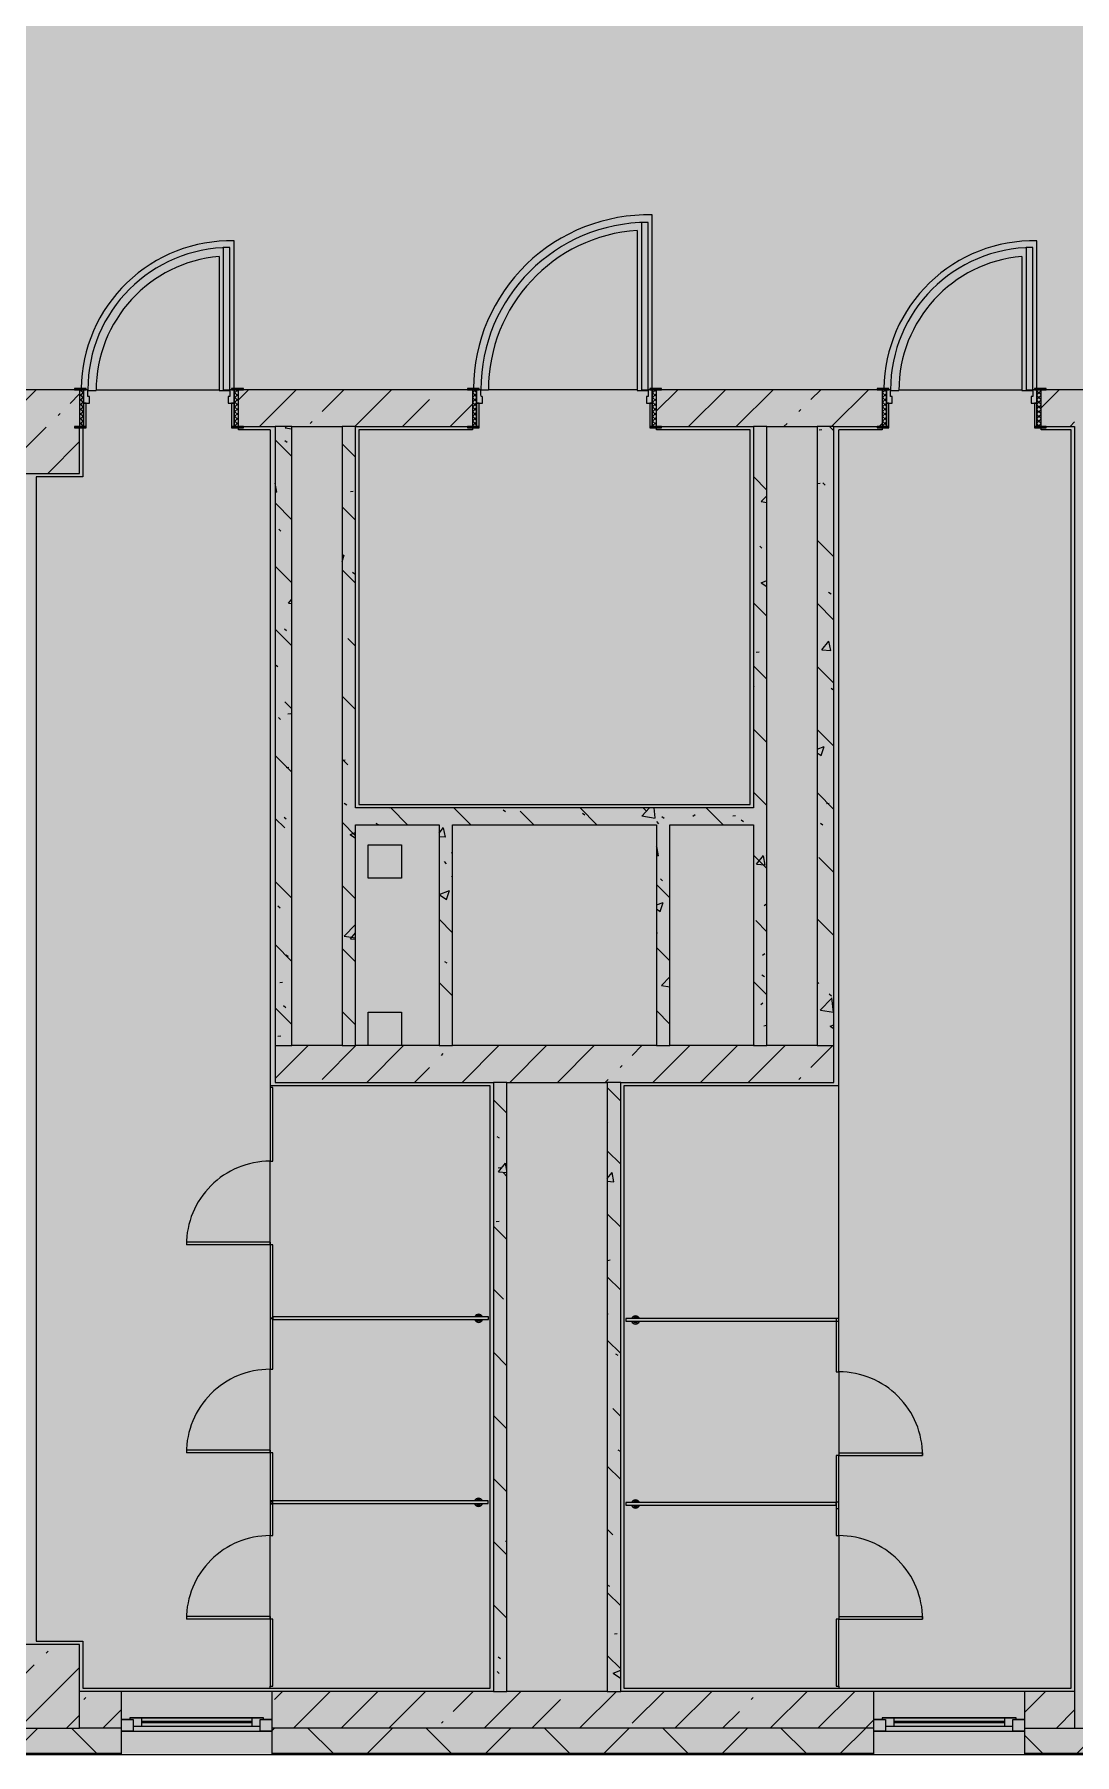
# Model space of a CAD drawing. Header units: millimetres. Extents: x -8624 to 200327, y -8553 to 29000.
# Drawn here: x 65640 to 71860, y -258 to 10024 of the extents above; entities that cross this region are included whole.
import ezdxf

# ---------------------------------------------------------------- set-up
doc = ezdxf.new("R2010")
doc.units = ezdxf.units.MM
doc.layers.add('A-DETL-GENF-1', color=7, linetype='Continuous', lineweight=9, true_color=0xc0c0c0, transparency=0.4)
for name, color, linetype, lineweight, true_color in [('A-DOOR-1', 7, 'Continuous', 5, 0xaaaaaa), ('A-DOOR-2', 7, 'Continuous', 5, 0xe2e2e2), ('A-DOOR-3', 7, 'Continuous', 5, 0xb7b7b7), ('A-DOOR-4', 7, 'Continuous', 5, 0x737373), ('A-DOOR-FRAM-1', 7, 'Continuous', 5, 0xe2e2e2), ('A-DOOR-FRAM-2', 7, 'Continuous', 5, 0xaaaaaa), ('A-DOOR-FRAM-3', 7, 'Continuous', 5, 0xb7b7b7), ('A-FLOR-1', 7, 'Continuous', 5, 0xb7b7b7), ('A-GENM-1', 7, 'Continuous', 5, 0x737373), ('A-GENM-3', 7, 'Continuous', 5, 0xe2ddcd), ('A-GLAZ-1', 7, 'Continuous', 5, 0x737373), ('A-WALL-1', 7, 'Continuous', 5, 0x737373), ('A-WALL-2', 7, 'Continuous', 9, 0x737373), ('I-WALL-2', 7, 'Continuous', 5, 0x737373), ('I-WALL-3', 7, 'Continuous', 5, 0x787878), ('S-COLS-1', 7, 'Continuous', 5, 0x737373)]:
    doc.layers.add(name, color=color, linetype=linetype, lineweight=lineweight, true_color=true_color)
for name, color, linetype, lineweight in [('A-WALL', 7, 'Continuous', 5), ('A-WALL-3', 7, 'Continuous', 9), ('I-WALL', 7, 'Continuous', 5), ('S-COLS', 7, 'Continuous', 5)]:
    doc.layers.add(name, color=color, linetype=linetype, lineweight=lineweight)
pattern_1 = [(45, (0, 0), (-285.1231, 285.1231), []), (45, (285.12, 0), (-285.1231, 285.1231), [504.031, -100.806, 16.764, -84.042])]
pattern_2 = [(135, (0, 0), (-377.1708, -377.1708), [533.4, -88.9, 17.78, -88.9]), (135, (0, 376.94), (-377.1708, -377.1708), []), (50, (0, 0), (637.6445, -55.7866), [66.675, -733.425]), (355, (0, 0), (-123.3494, 668.699), [53.34, -586.74]), (100.451, (53.14, -4.65), (514.299, 612.908), [56.665, -623.315]), (46.184, (0, 177.8), (948.7764, -147.15), [100.012, -1100.137]), (96.636, (79.1, 165.5), (830.909, 865.997), [84.998, -934.973]), (351.184, (0, 177.8), (830.918, 865.988), [80.01, -880.11]), (21, (88.9, 133.35), (530.6506, -357.9283), [66.675, -733.425]), (326, (88.9, 133.35), (216.308, 644.6585), [53.34, -586.74]), (71.451, (133.1, 103.5), (746.9596, 286.7243), [56.665, -623.315]), (37.5, (0, 0), (10.8105, 295.9426), [16.764, -562.864, 16.764, -578.866, -588.962]), (37.5, (0, 0), (10.8105, 295.9426), [-1175.258, 16.764, -572.198]), (7.5, (0, 0), (233.8692, 350.6318), [16.764, -322.834, 16.764, -549.529, -224.472]), (7.5, (0, 0), (233.8692, 350.6318), [-905.891, 16.764, -207.708]), (327.5, (-198.25, 0), (474.5678, -20.0513), [16.764, -205.486, 16.764, -676.656, -920.115]), (327.5, (-198.25, 0), (474.5678, -20.0513), [-915.67, 16.764, -903.351]), (317.5, (-287.15, 0), (518.4522, 88.9934), [16.764, -272.161, 16.764, -443.738, -653.415]), (317.5, (-287.15, 0), (518.4522, 88.9934), [-749.427, 16.764, -636.651])]

# ---------------------------------------------------------------- blocks, each defined once
blk = doc.blocks.new('BSC_Колонна _Прямоугольная - 500х500-V12-3_1_2_птичка копия 1')
at = {"layer": 'S-COLS'}
h = blk.add_hatch(dxfattribs=at)
h.set_pattern_fill('FP_14', color=256, style=0, pattern_type=2)
h.set_pattern_definition([(45, (-65660, -150), (-285.1231, 285.1231), []), (45, (-65374.88, -150), (-285.1231, 285.1231), [504.031, -100.806, 16.764, -84.042])])
h.paths.add_polyline_path([(-250, -250), (250, -250), (250, 250), (-250, 250), (-250, -75)])
at = {"layer": 'S-COLS-1'}
for p, q in [((250, 250), (-250, 250)), ((-250, 250), (-250, -250)), ((250, -250), (250, 250)), ((-250, -250), (250, -250))]:
    blk.add_line(p, q, dxfattribs=at)
blk = doc.blocks.new('BSC_Колонна _Прямоугольная - 500х500-V15-3_1_2_птичка копия 1')
at = {"layer": 'S-COLS'}
h = blk.add_hatch(dxfattribs=at)
h.set_pattern_fill('FP_17', color=256, style=0, pattern_type=2)
h.set_pattern_definition([(45, (-65660, -7650), (-285.1231, 285.1231), []), (45, (-65374.88, -7650), (-285.1231, 285.1231), [504.031, -100.806, 16.764, -84.042])])
h.paths.add_polyline_path([(-250, -250), (250, -250), (250, 22), (220, 22), (220, 30), (250, 30), (250, 250), (-250, 250), (-250, 30)])
at = {"layer": 'S-COLS-1'}
for p, q in [((220, 250), (-250, 250)), ((-250, 250), (-250, -250)), ((250, -250), (250, 22)), ((-250, -250), (250, -250))]:
    blk.add_line(p, q, dxfattribs=at)
blk = doc.blocks.new('120_Окно_СКБ_1Ст - 120_Окно_СКБ_1Ст 900х2500_h_-V30-3_1_2_птичка копия 1')
at = {"layer": 'A-GLAZ-1'}
for p, q in [((-450, -127), (-450, -57)), ((-450, -57), (-380, -57)), ((450, -57), (-450, -57)), ((-380, -57), (-380, -127)), ((380, -87), (-380, -87)), ((-380, -87), (-380, -127)), ((-330, -137), (-330, -87)), ((330, -137), (330, -87)), ((380, -127), (380, -57)), ((380, -57), (450, -57)), ((380, -127), (380, -87)), ((450, -57), (450, -127)), ((-380, -127), (-450, -127)), ((-450, -127), (-400, -127)), ((-380, -127), (-400, -127)), ((-400, -127), (-400, -137)), ((-400, -137), (400, -137)), ((400, -137), (-400, -137)), ((-330, -107), (330, -107)), ((330, -117), (-330, -117)), ((450, -127), (380, -127)), ((400, -127), (380, -127)), ((400, -127), (450, -127)), ((400, -137), (400, -127))]:
    blk.add_line(p, q, dxfattribs=at)
blk = doc.blocks.new('110_Дверь_СКБ_1Ст_Внутренняя1 - Д-7_л__950x2100h_Туалет-21784696-3_1_2_птичка копия 1')
at = {"layer": 'A-DOOR-1'}
h = blk.add_hatch(dxfattribs=at)
h.set_pattern_fill('FP_45', color=256, style=0, pattern_type=2)
h.set_pattern_definition([(135, (1826.41, 174.685), (-14.14214, -14.14214), []), (225, (1826.41, 174.685), (14.14214, -14.14214), [])])
h.paths.add_polyline_path([(487, -110), (487, 110), (462, 110), (462, -110)])
at = {"layer": 'A-DOOR-2'}
h = blk.add_hatch(color=256, dxfattribs=at)
h.paths.add_polyline_path([(462, 30), (462, 110), (437, 110), (437, 70), (427, 70), (427, 30)])
h.paths.add_polyline_path([(-403, 30), (-403, 70), (-413, 70), (-413, 110), (-438, 110), (-438, 30)])
at = {"layer": 'A-DOOR-FRAM-1'}
for points in [[(397, 110), (437, 110), (437, 960), (397, 960), (397, 314)], [(-423, 110), (-423, 118), (-493, 118), (-493, 110)], [(517, 110), (517, 118), (447, 118), (447, 110)], [(-423, -110), (-423, 30), (-438, 30), (-438, -110)], [(462, -110), (462, 30), (447, 30), (447, -110)], [(-423, -118), (-423, -110), (-493, -110), (-493, -118)], [(517, -118), (517, -110), (447, -110), (447, -118)]]:
    blk.add_hatch(color=256, dxfattribs=at).paths.add_polyline_path(points)
at = {"layer": 'A-DOOR-FRAM-2'}
h = blk.add_hatch(dxfattribs=at)
h.set_pattern_fill('FP_46', color=256, style=0, pattern_type=2)
h.set_pattern_definition([(45, (-296.384, 174.685), (-14.1421, 14.1421), []), (135, (-296.384, 174.685), (-14.1421, -14.1421), [])])
h.paths.add_polyline_path([(-438, -110), (-438, 110), (-463, 110), (-463, -110)])
at = {"layer": 'A-DOOR-3'}
for p, q in [((437, 960), (397, 960)), ((397, 960), (397, 110)), ((437, 110), (437, 960)), ((397, 110), (437, 110))]:
    blk.add_line(p, q, dxfattribs=at)
blk.add_arc((437, 110), 850, 90, 180, dxfattribs=at)
at = {"layer": 'A-DOOR-FRAM-3'}
for p, q in [((-423, 118), (-493, 118)), ((-493, 118), (-493, 110)), ((-493, 110), (-423, 110)), ((-438, 110), (-463, 110)), ((-463, 110), (-463, -110)), ((-413, 110), (-438, 110)), ((-438, 110), (-438, 30)), ((-438, -110), (-438, 110)), ((-423, 110), (-438, 110)), ((-438, 110), (-438, 109)), ((-438, 109), (-423, 109)), ((-423, 110), (-423, 118)), ((-423, 109), (-423, 110)), ((-413, 70), (-413, 110)), ((437, 110), (437, 70)), ((462, 110), (437, 110)), ((517, 118), (447, 118)), ((447, 118), (447, 110)), ((462, 110), (447, 110)), ((447, 110), (447, 109)), ((447, 110), (517, 110)), ((447, 109), (462, 109)), ((462, 30), (462, 110)), ((487, 110), (462, 110)), ((462, 110), (462, -110)), ((462, 109), (462, 110)), ((487, -110), (487, 110)), ((517, 110), (517, 118)), ((-438, 30), (-403, 30)), ((-423, 30), (-438, 30)), ((-438, 30), (-438, -110)), ((-423, -110), (-423, 30)), ((-403, 70), (-413, 70)), ((-403, 30), (-403, 70)), ((437, 70), (427, 70)), ((427, 70), (427, 30)), ((427, 30), (462, 30)), ((462, 30), (447, 30)), ((447, 30), (447, -110)), ((462, -110), (462, 30)), ((-423, -110), (-493, -110)), ((-493, -110), (-493, -118)), ((-493, -118), (-423, -118)), ((-463, -110), (-438, -110)), ((-438, -110), (-423, -110)), ((-423, -118), (-423, -110)), ((447, -110), (462, -110)), ((517, -110), (447, -110)), ((447, -110), (447, -118)), ((447, -118), (517, -118)), ((462, -110), (487, -110)), ((517, -118), (517, -110))]:
    blk.add_line(p, q, dxfattribs=at)
blk = doc.blocks.new('110_Дверь_СКБ_1Ст_Внутренняя1 - Д-4 1100x2100h_су мгн-V39-3_1_2_птичка копия 1')
at = {"layer": 'A-DOOR-1'}
h = blk.add_hatch(dxfattribs=at)
h.set_pattern_fill('FP_47', color=256, style=0, pattern_type=2)
h.set_pattern_definition([(135, (1751.41, 174.685), (-14.14214, -14.14214), []), (225, (1751.41, 174.685), (14.14214, -14.14214), [])])
h.paths.add_polyline_path([(562, -110), (562, 110), (537, 110), (537, -110)])
at = {"layer": 'A-DOOR-2'}
h = blk.add_hatch(color=256, dxfattribs=at)
h.paths.add_polyline_path([(502, 30), (537, 30), (537, 110), (512, 110), (512, 70), (502, 70)])
h.paths.add_polyline_path([(-513, 30), (-478, 30), (-480, 70), (-488, 75), (-488, 110), (-513, 110), (-513, 90)])
at = {"layer": 'A-DOOR-FRAM-1'}
for points in [[(472, 110), (512, 110), (512, 1110), (472, 1110), (472, 314)], [(-546, 110), (-498, 110), (-498, 118), (-568, 118), (-568, 110)], [(592, 110), (592, 118), (522, 118), (522, 110)], [(-498, -110), (-498, 30), (-513, 30), (-513, -110)], [(537, -110), (537, 30), (522, 30), (522, -110)], [(-498, -118), (-498, -110), (-568, -110), (-568, -118)], [(592, -118), (592, -110), (522, -110), (522, -118)]]:
    blk.add_hatch(color=256, dxfattribs=at).paths.add_polyline_path(points)
at = {"layer": 'A-DOOR-FRAM-2'}
h = blk.add_hatch(dxfattribs=at)
h.set_pattern_fill('FP_48', color=256, style=0, pattern_type=2)
h.set_pattern_definition([(45, (-371.384, 174.685), (-14.1421, 14.1421), []), (135, (-371.384, 174.685), (-14.1421, -14.1421), [])])
h.paths.add_polyline_path([(-538, -110), (-513, -110), (-513, 110), (-538, 105)])
at = {"layer": 'A-DOOR-3'}
for p, q in [((472, 1110), (472, 110)), ((512, 1110), (472, 1110)), ((512, 110), (512, 1110)), ((472, 110), (512, 110))]:
    blk.add_line(p, q, dxfattribs=at)
blk.add_arc((512, 110), 1000, 90, 180, dxfattribs=at)
at = {"layer": 'A-DOOR-FRAM-3'}
for p, q in [((-498, 118), (-568, 118)), ((-568, 118), (-568, 110)), ((-568, 110), (-498, 110)), ((-513, 110), (-538, 110)), ((-538, 105), (-538, -110)), ((-488, 110), (-513, 110)), ((-513, 110), (-513, 30)), ((-513, -110), (-513, 110)), ((-498, 110), (-513, 110)), ((-513, 110), (-513, 109)), ((-513, 109), (-498, 109)), ((-498, 110), (-498, 118)), ((-498, 109), (-498, 110)), ((-488, 75), (-488, 110)), ((512, 110), (512, 70)), ((537, 110), (512, 110)), ((592, 118), (522, 118)), ((522, 118), (522, 110)), ((537, 110), (522, 110)), ((522, 110), (522, 109)), ((522, 110), (592, 110)), ((522, 109), (537, 109)), ((537, 30), (537, 110)), ((562, 110), (537, 110)), ((537, 110), (537, -110)), ((537, 109), (537, 110)), ((562, -110), (562, 110)), ((592, 110), (592, 118)), ((-513, 30), (-478, 30)), ((-498, 30), (-513, 30)), ((-513, 30), (-513, -110)), ((-498, -110), (-498, 30)), ((-480, 70), (-488, 70)), ((-478, 30), (-478, 69)), ((512, 70), (502, 70)), ((502, 70), (502, 30)), ((502, 30), (537, 30)), ((537, 30), (522, 30)), ((522, 30), (522, -110)), ((537, -110), (537, 30)), ((-498, -110), (-568, -110)), ((-568, -110), (-568, -118)), ((-568, -118), (-498, -118)), ((-538, -110), (-513, -110)), ((-513, -110), (-498, -110)), ((-498, -118), (-498, -110)), ((522, -110), (537, -110)), ((592, -110), (522, -110)), ((522, -110), (522, -118)), ((522, -118), (592, -118)), ((537, -110), (562, -110)), ((592, -118), (592, -110))]:
    blk.add_line(p, q, dxfattribs=at)
blk = doc.blocks.new('131_Сантехническая перегородка_Дверь_ поз_4 - СД-1-V141-3_1_2_птичка копия 1')
at = {"layer": 'A-GENM-3'}
for points in [[(-190, -8), (250, -8), (250, 8), (-190, 8)], [(750, -8), (1190, -8), (1190, 8), (750, 8)]]:
    blk.add_hatch(color=256, dxfattribs=at).paths.add_polyline_path(points)
at = {"layer": 'A-DOOR-4'}
for p, q in [((266, 508), (250, 508)), ((250, 8), (250, 508)), ((266, 8), (266, 508)), ((266, 8), (250, 8))]:
    blk.add_line(p, q, dxfattribs=at)
blk.add_arc((250, 8), 500, 360, 90, dxfattribs=at)
at = {"layer": 'A-GENM-1'}
for p, q in [((250, 8), (-190, 8)), ((-190, 8), (-190, -8)), ((250, -8), (250, 8)), ((1190, 8), (750, 8)), ((750, 8), (750, -8)), ((1190, -8), (1190, 8)), ((-190, -8), (250, -8)), ((750, -8), (1190, -8))]:
    blk.add_line(p, q, dxfattribs=at)
blk = doc.blocks.new('131_Сантехническая перегородка_Дверь - СД-1-V142-3_1_2_птичка копия 1')
at = {"layer": 'A-GENM-3'}
for points in [[(0, -8), (317, -8), (317, 8), (0, 8)], [(817, 8), (817, -8), (1135, -8), (1135, 8)]]:
    blk.add_hatch(color=256, dxfattribs=at).paths.add_polyline_path(points)
at = {"layer": 'A-DOOR-4'}
for p, q in [((333, -8), (317, -8)), ((317, -8), (317, -508)), ((333, -8), (333, -508)), ((333, -508), (317, -508))]:
    blk.add_line(p, q, dxfattribs=at)
blk.add_arc((317, -8), 500, 270, 0, dxfattribs=at)
at = {"layer": 'A-GENM-1'}
for p, q in [((317, 8), (0, 8)), ((0, 8), (0, -8)), ((317, -8), (317, 8)), ((1135, 8), (817, 8)), ((817, 8), (817, -8)), ((1135, -8), (1135, 8)), ((0, -8), (317, -8)), ((817, -8), (1135, -8))]:
    blk.add_line(p, q, dxfattribs=at)
blk = doc.blocks.new('131_Сантехническая перегородка_Дверь - СД-1-V143-3_1_2_птичка копия 1')
at = {"layer": 'A-GENM-3'}
for points in [[(0, -8), (305, -8), (305, 8), (0, 8)], [(805, -8), (1110, -8), (1110, 8), (805, 8)]]:
    blk.add_hatch(color=256, dxfattribs=at).paths.add_polyline_path(points)
at = {"layer": 'A-DOOR-4'}
for p, q in [((321, 508), (305, 508)), ((305, 8), (305, 508)), ((321, 8), (321, 508)), ((321, 8), (305, 8))]:
    blk.add_line(p, q, dxfattribs=at)
blk.add_arc((305, 8), 500, 360, 90, dxfattribs=at)
at = {"layer": 'A-GENM-1'}
for p, q in [((305, 8), (0, 8)), ((0, 8), (0, -8)), ((305, -8), (305, 8)), ((1110, 8), (805, 8)), ((805, 8), (805, -8)), ((1110, -8), (1110, 8)), ((0, -8), (305, -8)), ((805, -8), (1110, -8))]:
    blk.add_line(p, q, dxfattribs=at)
blk = doc.blocks.new('131_Сантехническая перегородка_Дверь_сдвиг_ - СД-1-V144-3_1_2_птичка копия 1')
at = {"layer": 'A-GENM-3'}
for points in [[(0, -8), (400, -8), (400, 8), (0, 8)], [(900, -8), (1100, -8), (1100, 8), (900, 8)]]:
    blk.add_hatch(color=256, dxfattribs=at).paths.add_polyline_path(points)
at = {"layer": 'A-DOOR-4'}
for p, q in [((416, 508), (400, 508)), ((400, 8), (400, 508)), ((416, 8), (416, 508)), ((416, 8), (400, 8))]:
    blk.add_line(p, q, dxfattribs=at)
blk.add_arc((400, 8), 500, 360, 90, dxfattribs=at)
at = {"layer": 'A-GENM-1'}
for p, q in [((400, 8), (0, 8)), ((0, 8), (0, -8)), ((400, -8), (400, 8)), ((1100, 8), (900, 8)), ((900, 8), (900, -8)), ((1100, -8), (1100, 8)), ((0, -8), (400, -8)), ((900, -8), (1100, -8))]:
    blk.add_line(p, q, dxfattribs=at)
blk = doc.blocks.new('131_Сантехническая перегородка_Дверь_сдвиг_ - СД-1-V145-3_1_2_птичка копия 1')
at = {"layer": 'A-GENM-3'}
for points in [[(0, -8), (400, -8), (400, 8), (0, 8)], [(900, 8), (900, -8), (1100, -8), (1100, 8), (1071, 8)]]:
    blk.add_hatch(color=256, dxfattribs=at).paths.add_polyline_path(points)
at = {"layer": 'A-DOOR-4'}
for p, q in [((416, -8), (400, -8)), ((400, -8), (400, -508)), ((416, -8), (416, -508)), ((416, -508), (400, -508))]:
    blk.add_line(p, q, dxfattribs=at)
blk.add_arc((400, -8), 500, 270, 0, dxfattribs=at)
at = {"layer": 'A-GENM-1'}
for p, q in [((400, 8), (0, 8)), ((0, 8), (0, -8)), ((400, -8), (400, 8)), ((1100, 8), (900, 8)), ((900, 8), (900, -8)), ((1100, -8), (1100, 8)), ((0, -8), (400, -8)), ((900, -8), (1100, -8))]:
    blk.add_line(p, q, dxfattribs=at)
blk = doc.blocks.new('131_Сантехническая перегородка - СП-4-V146-3_1_2_птичка копия 1')
at = {"layer": 'A-GENM-3'}
blk.add_hatch(color=256, dxfattribs=at).paths.add_polyline_path([(1330, -8), (1330, 8), (55, 8), (55, -8), (1255, -8)])
at = {"layer": 'A-GENM-1'}
for p, q in [((1330, 8), (55, 8)), ((55, 8), (55, -8)), ((1330, -8), (1330, 8)), ((55, -8), (1330, -8))]:
    blk.add_line(p, q, dxfattribs=at)
at = {"layer": 'A-GENM-1', "flags": 128}
for points in [[(127, 8), (126, 9), (126, 9), (126, 9), (125, 10), (125, 10), (124, 11), (124, 11), (123, 12), (123, 12), (123, 12), (122, 13), (122, 13), (121, 13), (120, 14), (120, 14), (119, 14), (119, 14), (118, 14), (118, 15), (117, 15), (116, 15), (116, 15), (115, 15), (115, 15), (114, 15), (113, 15), (113, 15), (112, 15), (112, 15), (111, 15), (110, 15), (110, 15), (109, 14), (109, 14), (108, 14), (108, 14), (107, 13), (107, 13), (106, 13), (106, 13), (105, 12), (105, 12), (104, 11), (104, 11), (103, 11), (103, 10), (102, 10), (102, 9), (102, 9), (101, 8), (101, 8)], [(101, -8), (101, -9), (102, -9), (102, -9), (103, -10), (103, -10), (103, -11), (104, -11), (104, -12), (105, -12), (105, -12), (106, -13), (106, -13), (107, -13), (107, -14), (108, -14), (108, -14), (109, -14), (110, -14), (110, -15), (111, -15), (111, -15), (112, -15), (113, -15), (113, -15), (114, -15), (114, -15), (115, -15), (116, -15), (116, -15), (117, -15), (117, -15), (118, -15), (118, -14), (119, -14), (120, -14), (120, -14), (121, -13), (121, -13), (122, -13), (122, -13), (123, -12), (123, -12), (124, -11), (124, -11), (125, -11), (125, -10), (125, -10), (126, -9), (126, -9), (126, -8), (127, -8)]]:
    blk.add_lwpolyline(points, dxfattribs=at)
at = {"layer": 'A-GENM-1'}
for radius, start, end in [(24.6, 19.9113, 160.0887), (17.6, 45, 135), (17.6, 45, 135), (15.1, 45, 135), (24.6, 199.9113, 340.0887), (17.6, 225, 315), (17.6, 225, 315), (15.1, 225, 315)]:
    blk.add_arc((114, 0), radius, start, end, dxfattribs=at)
blk = doc.blocks.new('131_Сантехническая перегородка - СП-4-V147-3_1_2_птичка копия 1')
at = {"layer": 'A-GENM-3'}
blk.add_hatch(color=256, dxfattribs=at).paths.add_polyline_path([(1330, -8), (1330, 8), (71, 8), (71, -8), (1271, -8)])
at = {"layer": 'A-GENM-1'}
for p, q in [((1330, 8), (71, 8)), ((71, 8), (71, -8)), ((1330, -8), (1330, 8)), ((71, -8), (1330, -8))]:
    blk.add_line(p, q, dxfattribs=at)
at = {"layer": 'A-GENM-1', "flags": 128}
for points in [[(143, 8), (142, 9), (142, 9), (142, 9), (141, 10), (141, 10), (141, 11), (140, 11), (140, 12), (139, 12), (139, 12), (138, 13), (138, 13), (137, 13), (137, 14), (136, 14), (135, 14), (135, 14), (134, 14), (134, 15), (133, 15), (133, 15), (132, 15), (131, 15), (131, 15), (130, 15), (130, 15), (129, 15), (128, 15), (128, 15), (127, 15), (127, 15), (126, 15), (125, 14), (125, 14), (124, 14), (124, 14), (123, 13), (123, 13), (122, 13), (122, 13), (121, 12), (121, 12), (120, 11), (120, 11), (119, 11), (119, 10), (119, 10), (118, 9), (118, 9), (117, 8), (117, 8)], [(117, -8), (118, -9), (118, -9), (118, -9), (119, -10), (119, -10), (120, -11), (120, -11), (120, -12), (121, -12), (121, -12), (122, -13), (122, -13), (123, -13), (123, -14), (124, -14), (125, -14), (125, -14), (126, -14), (126, -15), (127, -15), (127, -15), (128, -15), (129, -15), (129, -15), (130, -15), (130, -15), (131, -15), (132, -15), (132, -15), (133, -15), (133, -15), (134, -15), (135, -14), (135, -14), (136, -14), (136, -14), (137, -13), (137, -13), (138, -13), (138, -13), (139, -12), (139, -12), (140, -11), (140, -11), (141, -11), (141, -10), (142, -10), (142, -9), (142, -9), (143, -8), (143, -8)]]:
    blk.add_lwpolyline(points, dxfattribs=at)
at = {"layer": 'A-GENM-1'}
for radius, start, end in [(24.6, 19.9113, 160.0887), (17.6, 45, 135), (17.6, 45, 135), (15.1, 45, 135), (24.6, 199.9113, 340.0887), (17.6, 225, 315), (17.6, 225, 315), (15.1, 225, 315)]:
    blk.add_arc((130, 0), radius, start, end, dxfattribs=at)
blk = doc.blocks.new('131_Сантехническая перегородка - СП-4-V148-3_1_2_птичка копия 1')
at = {"layer": 'A-GENM-3'}
blk.add_hatch(color=256, dxfattribs=at).paths.add_polyline_path([(1330, 8), (40, 8), (40, -8), (1330, -8)])
at = {"layer": 'A-GENM-1'}
for p, q in [((1330, 8), (40, 8)), ((40, 8), (40, -8)), ((1330, -8), (1330, 8)), ((40, -8), (1330, -8))]:
    blk.add_line(p, q, dxfattribs=at)
at = {"layer": 'A-GENM-1', "flags": 128}
for points in [[(111, 8), (111, 9), (111, 9), (110, 9), (110, 10), (110, 10), (109, 11), (109, 11), (108, 12), (108, 12), (107, 12), (107, 13), (106, 13), (106, 13), (105, 14), (105, 14), (104, 14), (103, 14), (103, 14), (102, 15), (102, 15), (101, 15), (101, 15), (100, 15), (99, 15), (99, 15), (98, 15), (98, 15), (97, 15), (96, 15), (96, 15), (95, 15), (95, 15), (94, 14), (93, 14), (93, 14), (92, 14), (92, 13), (91, 13), (91, 13), (90, 13), (90, 12), (89, 12), (89, 11), (88, 11), (88, 11), (87, 10), (87, 10), (87, 9), (86, 9), (86, 8), (86, 8)], [(86, -8), (86, -9), (86, -9), (87, -9), (87, -10), (88, -10), (88, -11), (89, -11), (89, -12), (89, -12), (90, -12), (90, -13), (91, -13), (91, -13), (92, -14), (93, -14), (93, -14), (94, -14), (94, -14), (95, -15), (95, -15), (96, -15), (97, -15), (97, -15), (98, -15), (98, -15), (99, -15), (100, -15), (100, -15), (101, -15), (101, -15), (102, -15), (103, -15), (103, -14), (104, -14), (104, -14), (105, -14), (105, -13), (106, -13), (106, -13), (107, -13), (107, -12), (108, -12), (108, -11), (109, -11), (109, -11), (110, -10), (110, -10), (110, -9), (111, -9), (111, -8), (111, -8)]]:
    blk.add_lwpolyline(points, dxfattribs=at)
at = {"layer": 'A-GENM-1'}
for radius, start, end in [(24.6, 19.9113, 160.0887), (17.6, 45, 135), (17.6, 45, 135), (15.1, 45, 135), (24.6, 199.9113, 340.0887), (17.6, 225, 315), (17.6, 225, 315), (15.1, 225, 315)]:
    blk.add_arc((99, 0), radius, start, end, dxfattribs=at)
blk = doc.blocks.new('131_Сантехническая перегородка - СП-4-V149-3_1_2_птичка копия 1')
at = {"layer": 'A-GENM-3'}
blk.add_hatch(color=256, dxfattribs=at).paths.add_polyline_path([(1330, 8), (26, 8), (26, -8), (1330, -8)])
at = {"layer": 'A-GENM-1'}
for p, q in [((1330, 8), (26, 8)), ((26, 8), (26, -8)), ((1330, -8), (1330, 8)), ((26, -8), (1330, -8))]:
    blk.add_line(p, q, dxfattribs=at)
at = {"layer": 'A-GENM-1', "flags": 128}
for points in [[(97, 8), (97, 9), (96, 9), (96, 9), (96, 10), (95, 10), (95, 11), (94, 11), (94, 12), (93, 12), (93, 12), (92, 13), (92, 13), (91, 13), (91, 14), (90, 14), (90, 14), (89, 14), (89, 14), (88, 15), (87, 15), (87, 15), (86, 15), (86, 15), (85, 15), (84, 15), (84, 15), (83, 15), (83, 15), (82, 15), (81, 15), (81, 15), (80, 15), (80, 14), (79, 14), (78, 14), (78, 14), (77, 13), (77, 13), (76, 13), (76, 13), (75, 12), (75, 12), (74, 11), (74, 11), (74, 11), (73, 10), (73, 10), (72, 9), (72, 9), (72, 8), (71, 8)], [(71, -8), (72, -9), (72, -9), (72, -9), (73, -10), (73, -10), (74, -11), (74, -11), (75, -12), (75, -12), (76, -12), (76, -13), (77, -13), (77, -13), (78, -14), (78, -14), (79, -14), (79, -14), (80, -14), (80, -15), (81, -15), (82, -15), (82, -15), (83, -15), (83, -15), (84, -15), (85, -15), (85, -15), (86, -15), (86, -15), (87, -15), (88, -15), (88, -15), (89, -14), (89, -14), (90, -14), (90, -14), (91, -13), (92, -13), (92, -13), (93, -13), (93, -12), (94, -12), (94, -11), (94, -11), (95, -11), (95, -10), (96, -10), (96, -9), (96, -9), (97, -8), (97, -8)]]:
    blk.add_lwpolyline(points, dxfattribs=at)
at = {"layer": 'A-GENM-1'}
for radius, start, end in [(24.6, 19.9113, 160.0887), (17.6, 45, 135), (17.6, 45, 135), (15.1, 45, 135), (24.6, 199.9113, 340.0887), (17.6, 225, 315), (17.6, 225, 315), (15.1, 225, 315)]:
    blk.add_arc((84, 0), radius, start, end, dxfattribs=at)

msp = doc.modelspace()

# ---------------------------------------------------------------- hatches: boundary and pattern name
at = {"layer": 'A-DETL-GENF-1'}
msp.add_hatch(color=256, dxfattribs=at).paths.add_polyline_path([(73932, -251.7), (75850, -251.7), (75850, 3288.3), (84570, 3288.3), (84570, 27348.3), (41910, 27348.3), (41910, 23888.3), (38310.1, 23888.3), (38310.1, -251.7), (72154, -251.7)])
at = {"layer": 'A-WALL'}
h = msp.add_hatch(dxfattribs=at)
h.set_pattern_fill('FP_27', color=256, style=0, pattern_type=2)
h.set_pattern_definition([(45, (0, 0), (-353.5534, 353.5534), []), (135, (0, 0), (-353.5534, -353.5534), [])])
h.paths.add_polyline_path([(71560, -250), (75700, -250), (75700, -100), (71560, -100)])
h.paths.add_polyline_path([(70376.1, -250), (70660, -250), (70660, -100), (67060, -100), (67060, -250)])
h.paths.add_polyline_path([(61486.6, -250), (61610, -250), (61610, -100), (60910, -100), (60910, -250), (61410, -250)])
h.paths.add_polyline_path([(64260, -250), (64260, -100), (63710, -100), (63710, -250)])
h.paths.add_polyline_path([(57810, -250), (57810, -100), (56627.1, -100), (56627.1, -250), (57041.8, -250)])
h.paths.add_polyline_path([(65410, -250), (66160, -250), (66160, -100), (65160, -100), (65160, -250)])
at = {"layer": 'I-WALL'}
h = msp.add_hatch(dxfattribs=at)
h.set_pattern_fill('FP_23', color=256, style=0, pattern_type=2)
h.set_pattern_definition(pattern_1)
h.paths.add_polyline_path([(71660, 7680), (71860, 7680), (71860, 7900), (71660, 7900)])
h.paths.add_polyline_path([(70680, 7680), (70710, 7680), (70710, 7900), (69360, 7900), (69360, 7680), (70420, 7680)])
h.paths.add_polyline_path([(67080, 7680), (68260, 7680), (68260, 7900), (66860, 7900), (66860, 7680), (66890, 7680)])
h = msp.add_hatch(dxfattribs=at)
h.set_pattern_fill('FP_23', color=256, style=0, pattern_type=2)
h.set_pattern_definition(pattern_1)
h.paths.add_polyline_path([(67080, 3760), (70420, 3760), (70420, 3980), (67080, 3980)])
h = msp.add_hatch(dxfattribs=at)
h.set_pattern_fill('FP_23', color=256, style=0, pattern_type=2)
h.set_pattern_definition(pattern_1)
h.paths.add_polyline_path([(71860, -100), (71860, 120), (71560, 120), (71560, -100)])
h.paths.add_polyline_path([(70660, -100), (70660, 120), (67060, 120), (67060, -100), (70376.1, -100)])
h.paths.add_polyline_path([(66160, -100), (66160, 120), (65910, 120), (65910, -100), (65931.4, -100)])
at = {"layer": 'I-WALL-3'}
h = msp.add_hatch(dxfattribs=at)
h.set_pattern_fill('FP_33', color=256, style=0, pattern_type=2)
h.set_pattern_definition(pattern_2)
h.paths.add_polyline_path([(67180, 3980), (67180, 7680), (67080, 7680), (67080, 3980)])
h = msp.add_hatch(dxfattribs=at)
h.set_pattern_fill('FP_33', color=256, style=0, pattern_type=2)
h.set_pattern_definition(pattern_2)
h.paths.add_polyline_path([(67480, 3980), (67560, 3980), (67560, 7680), (67480, 7680), (67480, 4663.3)])
h = msp.add_hatch(dxfattribs=at)
h.set_pattern_fill('FP_33', color=256, style=0, pattern_type=2)
h.set_pattern_definition(pattern_2)
h.paths.add_polyline_path([(70020, 3980), (70020, 7680), (69940, 7680), (69940, 3980)])
h = msp.add_hatch(dxfattribs=at)
h.set_pattern_fill('FP_33', color=256, style=0, pattern_type=2)
h.set_pattern_definition(pattern_2)
h.paths.add_polyline_path([(70420, 3980), (70420, 7680), (70320, 7680), (70320, 3980), (70376.1, 3980)])
h = msp.add_hatch(dxfattribs=at)
h.set_pattern_fill('FP_33', color=256, style=0, pattern_type=2)
h.set_pattern_definition(pattern_2)
h.paths.add_polyline_path([(69940, 5300), (69940, 5400), (67560, 5400), (67560, 5300), (69440, 5300)])
h = msp.add_hatch(dxfattribs=at)
h.set_pattern_fill('FP_33', color=256, style=0, pattern_type=2)
h.set_pattern_definition(pattern_2)
h.paths.add_polyline_path([(68140, 3980), (68140, 5300), (68060, 5300), (68060, 3980)])
h = msp.add_hatch(dxfattribs=at)
h.set_pattern_fill('FP_33', color=256, style=0, pattern_type=2)
h.set_pattern_definition(pattern_2)
h.paths.add_polyline_path([(69440, 3980), (69440, 5300), (69360, 5300), (69360, 3980)])
h = msp.add_hatch(dxfattribs=at)
h.set_pattern_fill('FP_33', color=256, style=0, pattern_type=2)
h.set_pattern_definition(pattern_2)
h.paths.add_polyline_path([(68465, 120), (68465, 3760), (68385, 3760), (68385, 120)])
h = msp.add_hatch(dxfattribs=at)
h.set_pattern_fill('FP_33', color=256, style=0, pattern_type=2)
h.set_pattern_definition(pattern_2)
h.paths.add_polyline_path([(69065.9, 120), (69145.9, 120), (69145.9, 3760), (69065.9, 3760), (69065.9, 2369.1)])

# ---------------------------------------------------------------- linework, layer by layer
at = {"layer": 'A-FLOR-1'}
for p, q in [((69244.2, 8852.7), (69244.2, 7895.1)), ((69334.2, 7908), (69334.2, 8944.7)), ((66834.2, 7908), (66834.2, 8789.8)), ((71634.2, 7908), (71634.2, 8789.8)), ((66744.2, 8697), (66744.2, 7895.1)), ((71544.2, 8697), (71544.2, 7895.1)), ((65960, 7895.1), (66009.2, 7895.1)), ((66009.5, 7900), (66744.2, 7900)), ((66744.2, 7895.1), (66810, 7895.1)), ((68310, 7900), (68355, 7900)), ((69244.2, 7900), (68355, 7900)), ((69244.2, 7895.1), (69310, 7895.1)), ((70760, 7895.1), (70809.2, 7895.1)), ((70809.5, 7900), (71544.2, 7900)), ((71544.2, 7895.1), (71610, 7895.1)), ((65930, 7672), (65930, 7380)), ((66860, 7660), (66860, 7672)), ((67049, 7660), (66860, 7660)), ((67049, 7660), (67049, 3729)), ((68260, 7660), (67580, 7660)), ((67580, 7660), (67580, 5420)), ((68260, 7672), (68260, 7660)), ((69360, 7660), (69360, 7672)), ((69920, 7660), (69360, 7660)), ((69920, 5420), (69920, 7660)), ((70710, 7660), (70451, 7660)), ((70451, 2347.5), (70451, 7660)), ((70710, 7672), (70710, 7660)), ((71660, 7660), (71660, 7672)), ((71840, 7660), (71660, 7660)), ((71840, 140), (71840, 7660)), ((65930, 7380), (65650, 7380)), ((65650, 7380), (65650, 420)), ((67580, 5420), (69920, 5420)), ((67635, 4980), (67635, 5180)), ((67635, 5180), (67835, 5180)), ((67835, 5180), (67835, 4980)), ((67835, 4980), (67635, 4980)), ((67635, 3980), (67635, 4180)), ((67635, 4180), (67835, 4180)), ((67835, 4180), (67835, 3980)), ((68365, 3740), (67049, 3740)), ((68365, 140), (68365, 3740)), ((69165, 3740), (69165, 140)), ((70451, 3740), (69165, 3740)), ((67049, 2789), (67049, 3289)), ((67049, 1545.2), (67049, 2045.2)), ((70451, 2030.1), (70451, 1530.1)), ((67049, 551), (67049, 1051)), ((70451, 1051), (70451, 551)), ((65650, 420), (65930, 420)), ((65930, 420), (65930, 140)), ((65930, 140), (68365, 140)), ((67049, 140), (67049, 151)), ((69165, 140), (71840, 140)), ((70451, 151), (70451, 140))]:
    msp.add_line(p, q, dxfattribs=at)
for centre, radius, start, end in [((69310, 7900), 1045, 88.67391, 179.56055), ((69310, 7900), 955, 93.9518, 180), ((66814.2, 7895.1), 895, 88.71954, 179.17007), ((71614.2, 7895.1), 895, 88.71954, 179.17007), ((66814.2, 7895.1), 805, 94.98854, 180), ((71614.2, 7895.1), 805, 94.98854, 180)]:
    msp.add_arc(centre, radius, start, end, dxfattribs=at)
at = {"layer": 'A-WALL'}
for p, q in [((55510, -258), (66160, -258)), ((66160, -258), (75858, -258))]:
    msp.add_line(p, q, dxfattribs=at)
at = {"layer": 'A-WALL-1'}
for p, q in [((66160, -258), (66160, -100)), ((67060, -100), (67060, -258)), ((70660, -258), (70660, -100)), ((71560, -100), (71560, -258))]:
    msp.add_line(p, q, dxfattribs=at)
at = {"layer": 'A-WALL-2'}
for p, q in [((67180, 7680), (67080, 7680)), ((67560, 7680), (67480, 7680)), ((70020, 7680), (69940, 7680)), ((70420, 7680), (70320, 7680)), ((67080, 3980), (67180, 3980)), ((67480, 3980), (67560, 3980)), ((68060, 3980), (68140, 3980)), ((69360, 3980), (69440, 3980)), ((69940, 3980), (70020, 3980)), ((70320, 3980), (70420, 3980)), ((68465, 3760), (68385, 3760)), ((69145.9, 3760), (69065.9, 3760)), ((68385, 120), (68465, 120)), ((69065.9, 120), (69145.9, 120)), ((66160, -100), (65910, -100)), ((70660, -100), (67060, -100)), ((71560, -100), (75700, -100)), ((65160, -250), (66160, -250)), ((67060, -250), (70660, -250)), ((71560, -250), (75850, -250))]:
    msp.add_line(p, q, dxfattribs=at)
at = {"layer": 'A-WALL-3'}
for p, q in [((65160, -253), (66160, -253)), ((67060, -253), (70660, -253)), ((71560, -253), (75853, -253))]:
    msp.add_line(p, q, dxfattribs=at)
at = {"layer": 'I-WALL-2'}
for p, q in [((68230, 7900), (66890, 7900)), ((70680, 7900), (69390, 7900)), ((71860, 7900), (71690, 7900)), ((72250, 7900), (71860, 7900)), ((66890, 7680), (67080, 7680)), ((67080, 7680), (67080, 3760)), ((67180, 3980), (67180, 7680)), ((67180, 7680), (67480, 7680)), ((67480, 7680), (67480, 3980)), ((67560, 5400), (67560, 7680)), ((67560, 7680), (68230, 7680)), ((69390, 7680), (69940, 7680)), ((69940, 7680), (69940, 5400)), ((70020, 3980), (70020, 7680)), ((70020, 7680), (70320, 7680)), ((70320, 7680), (70320, 3980)), ((70420, 3760), (70420, 7680)), ((70420, 7680), (70680, 7680)), ((71690, 7680), (71860, 7680)), ((71860, 7680), (71860, -100)), ((69940, 5400), (67560, 5400)), ((67560, 3980), (67560, 5300)), ((67560, 5300), (68060, 5300)), ((68060, 5300), (68060, 3980)), ((68140, 5300), (69360, 5300)), ((68140, 3980), (68140, 5300)), ((69360, 5300), (69360, 3980)), ((69440, 5300), (69940, 5300)), ((69440, 3980), (69440, 5300)), ((69940, 5300), (69940, 3980)), ((67480, 3980), (67180, 3980)), ((68060, 3980), (67560, 3980)), ((69360, 3980), (68140, 3980)), ((69940, 3980), (69440, 3980)), ((70320, 3980), (70020, 3980)), ((67080, 3760), (68385, 3760)), ((68385, 3760), (68385, 120)), ((68465, 3760), (69065.9, 3760)), ((68465, 120), (68465, 3760)), ((69065.9, 3760), (69065.9, 120)), ((69145.9, 3760), (70420, 3760)), ((69145.9, 120), (69145.9, 3760)), ((68385, 120), (65910, 120)), ((66160, -100), (66160, 120)), ((67060, 120), (67060, -100)), ((69065.9, 120), (68465, 120)), ((71860, 120), (69145.9, 120)), ((70660, -100), (70660, 120)), ((71560, 120), (71560, -100))]:
    msp.add_line(p, q, dxfattribs=at)

# ---------------------------------------------------------------- block references
at = {"layer": 'A-DOOR-3'}
for name, p in [('110_Дверь_СКБ_1Ст_Внутренняя1 - Д-4 1100x2100h_су мгн-V39-3_1_2_птичка копия 1', (68797.5, 7790)), ('110_Дверь_СКБ_1Ст_Внутренняя1 - Д-7_л__950x2100h_Туалет-21784696-3_1_2_птичка копия 1', (66372.5, 7790)), ('110_Дверь_СКБ_1Ст_Внутренняя1 - Д-7_л__950x2100h_Туалет-21784696-3_1_2_птичка копия 1', (71172.5, 7790))]:
    msp.add_blockref(name, p, dxfattribs=at)
at = {"layer": 'A-GENM-1'}
for name, p, rotation in [('131_Сантехническая перегородка_Дверь_ поз_4 - СД-1-V141-3_1_2_птичка копия 1', (67057, 2539), 89.99999999997657), ('131_Сантехническая перегородка - СП-4-V148-3_1_2_птичка копия 1', (68395.3, 2350), 180), ('131_Сантехническая перегородка_Дверь - СД-1-V143-3_1_2_птичка копия 1', (67057, 1240), 89.99999999997657), ('131_Сантехническая перегородка_Дверь - СД-1-V142-3_1_2_птичка копия 1', (70443, 1212.8), 90.00000000002345), ('131_Сантехническая перегородка_Дверь_сдвиг_ - СД-1-V144-3_1_2_птичка копия 1', (67057, 151), 89.99999999997657), ('131_Сантехническая перегородка - СП-4-V149-3_1_2_птичка копия 1', (68379.5, 1250), 180), ('131_Сантехническая перегородка_Дверь_сдвиг_ - СД-1-V145-3_1_2_птичка копия 1', (70443, 151), 90.00000000002345)]:
    msp.add_blockref(name, p, dxfattribs=dict(at, rotation=rotation))
for name, p in [('131_Сантехническая перегородка - СП-4-V146-3_1_2_птичка копия 1', (69120.8, 2340)), ('131_Сантехническая перегородка - СП-4-V147-3_1_2_птичка копия 1', (69104.7, 1240))]:
    msp.add_blockref(name, p, dxfattribs=at)
at = {"layer": 'A-GLAZ-1', "rotation": 180}
for p in [(66610, -175), (71110, -175)]:
    msp.add_blockref('120_Окно_СКБ_1Ст - 120_Окно_СКБ_1Ст 900х2500_h_-V30-3_1_2_птичка копия 1', p, dxfattribs=at)
at = {"layer": 'S-COLS-1'}
for name, p in [('BSC_Колонна _Прямоугольная - 500х500-V15-3_1_2_птичка копия 1', (65660, 7650)), ('BSC_Колонна _Прямоугольная - 500х500-V12-3_1_2_птичка копия 1', (65660, 150))]:
    msp.add_blockref(name, p, dxfattribs=at)

doc.saveas('drawing.dxf')
